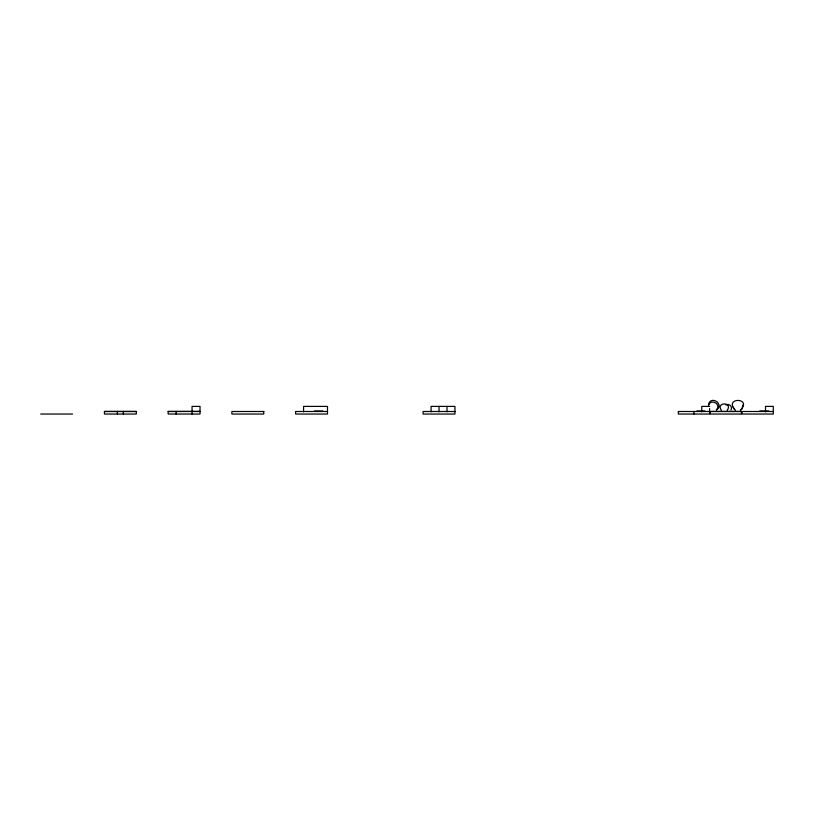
<?xml version="1.0" encoding="UTF-8"?>
<svg xmlns="http://www.w3.org/2000/svg" width="814" height="814" viewBox="0 0 814 814"><rect width="100%" height="100%" fill="white"/><g stroke="black" fill="none" stroke-linecap="round" stroke-linejoin="round"><path stroke-width="1.22" d="M708.577 404.466C710.836 394.861 724.826 404.436 716.432 410.012M708.607 405.616C710.134 398.066 721.957 404.019 716.422 409.808M731.003 409.981C732.966 406.858 729.1 402.991 725.976 404.955M742.205 408.597L742.785 405.107M727.197 410.317C733.231 401.801 715.364 401.801 721.397 410.317M740.709 409.89L741.768 409.096M740.516 410.276C752.757 396.967 722.893 397.374 735.459 410.276M709.564 406.4L701.76 406.4L701.76 411.853M314.357 410.978L322.873 410.978M696.835 410.978L704.904 410.978M759.767 410.978L768.762 410.978M104.436 411.446L136.294 411.446L136.294 414.041L104.436 414.041L104.436 411.497L136.294 411.497M168.162 411.446L200.03 411.446L168.162 411.497L168.162 414.041L200.03 414.041L200.03 406.4L192.063 406.4L192.063 414.041M710.205 411.446L741.432 411.446L741.432 414.041L710.205 414.041L710.205 411.497L741.432 411.497M327.493 411.497L295.624 411.497L295.624 414.041L327.493 414.041L327.493 406.4L303.591 406.4L303.591 411.853M454.955 411.497L423.097 411.497L423.097 414.041L454.955 414.041L454.955 406.4L431.064 406.4L431.064 411.853M709.564 411.497L678.337 411.497L678.337 414.041L709.564 414.041L709.564 408.577M773.3 411.497L742.073 411.497L742.073 414.041L773.3 414.041L773.3 406.4L765.496 406.4L765.496 411.853M40.7 414.041L72.568 414.041M734.503 409.554L733.19 407.02M693.955 411.497L693.955 414.041M446.988 406.4L446.988 411.853M439.021 406.4L439.021 411.853M176.129 411.497L176.129 414.041M123.352 411.497L123.352 414.041M117.379 411.497L117.379 414.041M263.767 411.497L231.898 411.497L231.898 414.041L263.767 414.041L263.767 411.497"/></g></svg>
